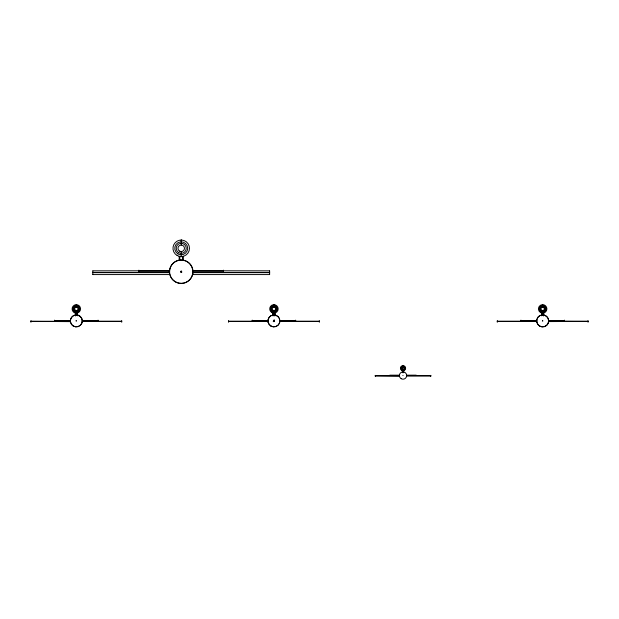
<?xml version="1.0" encoding="UTF-8"?>
<svg xmlns="http://www.w3.org/2000/svg" width="619" height="619" viewBox="0 0 619 619"><rect width="100%" height="100%" fill="white"/><g stroke="black" fill="none" stroke-linecap="round" stroke-linejoin="round"><path stroke-width="0.93" d="M192.958 273.977L193.035 272.677L269.636 272.677M70.303 321.996L70.264 321.276L30.95 321.253M181.468 271.23L181.862 272.051L180.88 272.352L180.578 271.362L181.537 271.045M402.861 375.516L403.07 375.385M588.05 321.393L548.728 321.594L548.805 320.735M548.728 321.609L548.705 321.965M82.459 320.75L82.404 321.253L121.711 321.253M193.167 271.393L193.051 272.414L269.636 272.414M280.059 320.75L280.005 321.253L319.311 321.253M82.358 321.965L82.389 321.393L121.711 321.393M279.966 321.965L279.997 321.393L319.311 321.393M548.774 320.998L588.05 321.253M406.737 375.772L430.785 375.772M273.296 321.431L273.977 321.671L274.333 319.93L273.304 321.4L273.938 320.131M273.923 321.656L274.503 320.387M402.574 372.212A3.11 2.793 0 0 1 403.472 372.212L402.574 372.12M182.945 256.56L182.651 256.552A7.939 7.289 0 0 1 179.789 256.552L179.27 256.475M75.533 313.106L75.595 313.113A4.078 3.745 0 0 0 77.066 313.113L77.143 313.098M543.482 313.098L543.405 313.113A4.078 3.745 0 0 1 541.935 313.113L541.857 313.098M274.743 313.098L274.712 313.106A4.078 3.745 0 0 1 273.196 313.113L273.149 313.106M541.935 315.303L543.405 315.288M75.595 315.303L77.12 315.303M273.203 315.303L274.72 315.303M92.811 270.828L169.281 270.758M193.167 270.758L269.636 270.828M138.896 271.137L169.389 271.137M193.058 271.137L223.544 271.137M92.811 272.414L169.389 272.414L169.297 271.594L169.335 271.996M92.811 272.677L169.413 272.677L169.521 274.294M92.811 274.581L169.521 274.573M192.927 274.573L269.636 274.581M54.604 320.603L70.404 320.603M82.257 320.603L98.05 320.603M252.212 320.603L268.004 320.603M279.858 320.603L295.658 320.603M520.95 320.603L536.743 320.603M548.596 320.603L564.396 320.603M228.558 321.253L267.865 321.253L267.803 320.766M497.289 321.253L536.596 321.253L536.541 320.766M30.95 321.393L70.272 321.632M228.558 321.393L267.872 321.393L267.903 321.996M497.289 321.393L536.611 321.393L536.642 321.996M389.738 375.269L399.541 375.269M406.513 375.269L416.316 375.253M389.738 375.369L399.209 375.369M406.838 375.369L416.316 375.369M375.269 375.772L399.309 375.772M375.269 375.857L399.325 376.151M406.737 375.857L430.785 375.857M541.873 313.106L541.935 315.427M179.765 256.552L179.796 259.941M70.226 320.998L70.202 320.766M588.05 320.549L588.05 322.259M564.396 320.139L564.396 320.952M543.722 312.99L543.722 315.814M543.405 313.021L543.405 315.822M543.196 312.812L543.196 315.442M542.67 304.455L542.67 307.217M542.67 310.552L542.67 313.113M541.625 312.99L541.625 315.814M520.95 320.139L520.95 320.952M497.289 320.549L497.289 322.259M430.785 375.377L430.785 376.36M403.665 370.139L403.665 372.731M403.472 370.193L403.472 372.646M403.348 370.611L403.348 372.483M403.023 365.496L403.023 367.183M403.023 369.226L403.023 370.766M402.574 370.193L402.574 372.646M402.389 370.139L402.389 372.731M375.269 375.377L375.269 376.36M319.311 320.549L319.311 322.259M295.658 320.139L295.658 320.952M274.983 312.99L274.983 315.814M274.666 313.021L274.666 315.822M273.931 304.455L273.931 307.217M273.931 310.552L273.931 313.113M273.203 313.021L273.203 315.822M272.886 312.99L272.886 315.814M269.636 270.952L269.636 274.457M252.212 320.139L252.212 320.952M228.558 320.549L228.558 322.259M223.544 270.163L223.544 271.455M183.263 256.305L183.263 260.197M182.651 256.552L182.651 259.941M181.22 239.669L181.22 245.062M181.22 251.569L181.22 256.568M179.185 256.305L179.185 260.197M138.896 270.163L138.896 271.455M121.711 320.549L121.711 322.259M98.05 320.139L98.05 320.952M92.811 270.952L92.811 274.457M77.375 312.99L77.375 315.814M77.066 313.113L77.066 315.427M76.33 304.455L76.33 307.217M76.33 310.552L76.33 313.113M75.804 312.812L75.804 315.442M75.595 313.021L75.595 315.822M75.278 312.99L75.278 315.814M54.604 320.139L54.604 320.952M30.95 320.549L30.95 322.259M276.809 308.014A3.01 3.01 0 0 1 276.832 309.693M276.314 310.73A3.01 3.01 0 0 1 275.091 311.659M272.855 311.697A3.01 3.01 0 0 1 271.455 310.591M271.052 309.755A3.01 3.01 0 0 1 272.77 306.111M275.006 306.072A3.01 3.01 0 0 1 276.414 307.179M78.876 310.483A3.01 3.01 0 0 1 77.491 311.659M75.255 311.697A3.01 3.01 0 0 1 75.17 306.111M77.406 306.072A3.01 3.01 0 0 1 77.669 306.188M78.404 306.707A3.01 3.01 0 0 1 78.969 307.442M78.915 310.993A3.335 3.335 0 0 1 78.149 311.682M543.745 306.072A3.01 3.01 0 0 1 543.83 311.659M541.594 311.697A3.01 3.01 0 0 1 540.031 310.328M540.124 307.287A3.01 3.01 0 0 1 540.495 306.807M541.23 306.243A3.01 3.01 0 0 1 541.509 306.111M540.859 311.674A3.327 3.327 0 0 1 540.093 310.986M192.671 274.395A11.761 11.761 0 0 1 169.776 274.395M169.467 271.447A11.761 11.761 0 0 1 181.22 259.949A11.761 11.761 0 0 1 192.973 271.447M401.375 367.384A1.842 1.842 0 0 1 404.3 366.881A1.842 1.842 0 0 1 403.905 369.822M402.203 369.853A1.842 1.842 0 0 1 401.414 369.086M76.052 320.874L76.601 320.913L76.052 320.866M180.686 271.664C182.435 273.35 180.539 270.503 180.686 271.656M273.66 320.874L274.209 320.913L273.66 320.866M542.399 320.874L542.948 320.913L542.399 320.866M273.103 310.328A1.664 1.664 0 0 0 275.594 308.889A1.664 1.664 0 0 0 273.103 307.442A1.664 1.664 0 0 0 273.103 310.328M272.646 311.117A2.577 2.577 0 0 0 276.507 308.889A2.577 2.577 0 0 0 272.646 306.653A2.577 2.577 0 0 0 272.646 311.117M271.818 312.556A4.24 4.24 0 0 0 278.171 308.889A4.24 4.24 0 0 0 271.818 305.213A4.24 4.24 0 0 0 271.818 312.556M272.267 311.767A3.327 3.327 0 0 0 277.258 308.889A3.327 3.327 0 0 0 272.267 306.01A3.327 3.327 0 0 0 272.267 311.767M270.952 326.058A5.966 5.966 0 0 0 279.896 320.89A5.966 5.966 0 0 0 270.952 315.729A5.966 5.966 0 0 0 270.952 326.058A5.958 5.958 0 0 0 279.889 320.89A5.958 5.958 0 0 0 270.952 315.736A5.958 5.958 0 0 0 270.952 326.051M75.495 310.328A1.664 1.664 0 0 0 77.994 308.889A1.664 1.664 0 0 0 75.495 307.442A1.664 1.664 0 0 0 75.495 310.328M75.038 311.117A2.577 2.577 0 0 0 78.907 308.889A2.577 2.577 0 0 0 75.038 306.653A2.577 2.577 0 0 0 75.038 311.117M74.21 312.556A4.24 4.24 0 0 0 80.563 308.889A4.24 4.24 0 0 0 74.21 305.213A4.24 4.24 0 0 0 74.21 312.556M74.667 311.767A3.327 3.327 0 0 0 79.65 308.889A3.327 3.327 0 0 0 74.667 306.01A3.327 3.327 0 0 0 74.667 311.767M73.344 326.058A5.966 5.966 0 0 0 82.296 320.89A5.966 5.966 0 0 0 73.344 315.729A5.966 5.966 0 0 0 73.344 326.058A5.958 5.958 0 0 0 82.281 320.89A5.958 5.958 0 0 0 73.352 315.736A5.958 5.958 0 0 0 73.352 326.051M541.842 310.328A1.664 1.664 0 0 0 544.333 308.889A1.664 1.664 0 0 0 541.842 307.442A1.664 1.664 0 0 0 541.842 310.328M541.385 311.117A2.577 2.577 0 0 0 545.246 308.889A2.577 2.577 0 0 0 541.385 306.653A2.577 2.577 0 0 0 541.385 311.117M540.549 312.556A4.24 4.24 0 0 0 546.91 308.889A4.24 4.24 0 0 0 540.549 305.213A4.24 4.24 0 0 0 540.549 312.556M541.006 311.767A3.327 3.327 0 0 0 545.997 308.889A3.327 3.327 0 0 0 541.006 306.01A3.327 3.327 0 0 0 541.006 311.767M539.652 326.12A6.035 6.035 0 0 0 548.705 320.89A6.035 6.035 0 0 0 539.652 315.667A6.035 6.035 0 0 0 539.652 326.12M539.691 326.051A5.958 5.958 0 0 0 548.627 320.89A5.958 5.958 0 0 0 539.691 315.736A5.958 5.958 0 0 0 539.691 326.051M179.603 251.121A3.242 3.242 0 0 0 184.462 248.312A3.242 3.242 0 0 0 179.603 245.503A3.242 3.242 0 0 0 179.603 251.121M178.713 252.66A5.022 5.022 0 0 0 186.242 248.312A5.022 5.022 0 0 0 178.713 243.963A5.022 5.022 0 0 0 178.713 252.66M177.096 255.461A8.256 8.256 0 0 0 189.476 248.312A8.256 8.256 0 0 0 177.096 241.162A8.256 8.256 0 0 0 177.096 255.461M177.986 253.922A6.476 6.476 0 0 0 187.696 248.312A6.476 6.476 0 0 0 177.986 242.702A6.476 6.476 0 0 0 177.986 253.922M175.409 281.769A11.622 11.622 0 0 0 192.842 271.702A11.622 11.622 0 0 0 175.409 261.644A11.622 11.622 0 0 0 175.409 281.769M402.01 369.969A2.035 2.035 0 0 0 405.066 368.204A2.035 2.035 0 0 0 402.01 366.44A2.035 2.035 0 0 0 402.01 369.969M402.52 369.086A1.021 1.021 0 0 0 404.045 368.204A1.021 1.021 0 0 0 402.52 367.322A1.021 1.021 0 0 0 402.52 369.086M402.242 369.574A1.578 1.578 0 0 0 404.602 368.204A1.578 1.578 0 0 0 402.242 366.843A1.578 1.578 0 0 0 402.242 369.574M401.731 370.448A2.592 2.592 0 0 0 405.615 368.204A2.592 2.592 0 0 0 401.731 365.961A2.592 2.592 0 0 0 401.731 370.448M402.574 370.796A2.491 2.29 0 0 0 403.472 370.796A2.391 2.197 0 0 1 402.574 370.812M401.205 378.712A3.644 3.644 0 0 0 406.675 375.547A3.644 3.644 0 0 0 401.205 372.39A3.644 3.644 0 0 0 401.205 378.712"/></g></svg>
